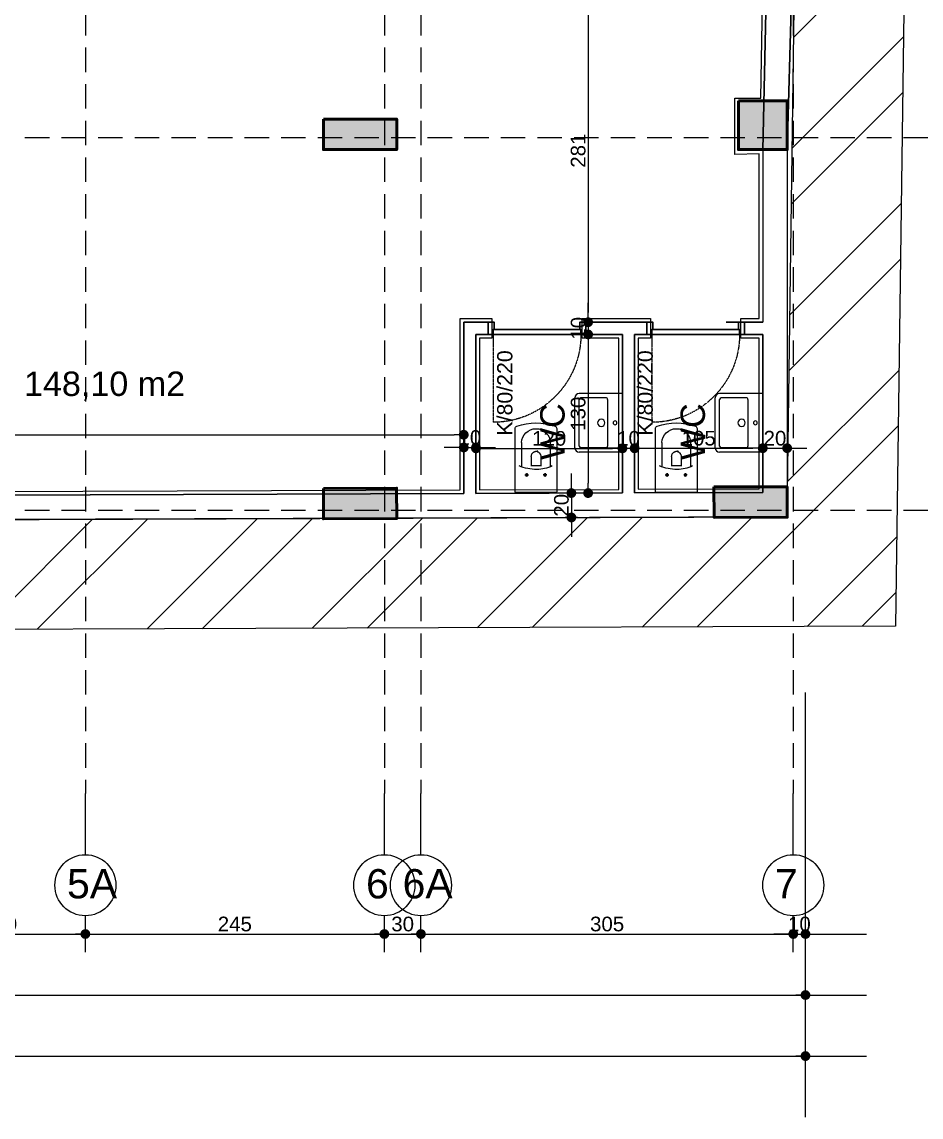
# Model space of a CAD drawing. Header units: millimetres. Extents: x 38129 to 72024, y -56282 to 16512.
# Drawn here: x 43450 to 44186, y -46023 to -45125 of the extents above; entities that cross this region are included whole.
import ezdxf

# ---------------------------------------------------------------- set-up
doc = ezdxf.new("R2010")
doc.units = ezdxf.units.MM
doc.linetypes.add('CENTER2', pattern=[1.125, 0.75, -0.125, 0.125, -0.125])
doc.linetypes.add('HIDDEN', pattern=[0.375, 0.25, -0.125])
for name, color, linetype, lineweight in [('AKS', 55, 'HIDDEN', 0), ('COLUMN4', 3, 'Continuous', 50), ('DIŞÖLÇÜ', 37, 'Continuous', 0), ('DUVAR', 255, 'Continuous', 30), ('KAPI', 4, 'Continuous', 30), ('mahal', 7, 'Continuous', 5), ('NET', 7, 'Continuous', 0), ('pencere+KAPI', 1, 'Continuous', 0), ('TARAMA', 252, 'Continuous', 0), ('ölçü İÇ', 31, 'Continuous', 0)]:
    doc.layers.add(name, color=color, linetype=linetype, lineweight=lineweight)
for name, color, linetype in [('HIDDEN', 1, 'HIDDEN'), ('sıva', 41, 'Continuous'), ('tefriş', 42, 'Continuous')]:
    doc.layers.add(name, color=color, linetype=linetype)
doc.styles.add('icdisolcu_yazi', font='arial.ttf')
doc.styles.get("Standard").update_dxf_attribs({"font": 'arial.ttf'})
doc.styles.add('style1', font='arial.ttf')
doc.dimstyles.new('İç Ölçü', dxfattribs={"dimtxt": 12, "dimasz": 8, "dimexe": 5, "dimexo": 0, "dimgap": 2, "dimtad": 1, "dimdec": 0, "dimzin": 12, "dimdsep": 46, "dimtxsty": 'icdisolcu_yazi', "dimblk": 'DOT', "dimcen": 8, "dimdle": 5, "dimclrd": 256, "dimclre": 256, "dimclrt": 7, "dimadec": 0, "dimazin": 3, "dimtfac": 1, "dimtdec": 0, "dimtix": 1, "dimtmove": 2, "dimatfit": 3, "dimldrblk": 'DOT', "dimfxl": 0, "dimtolj": 1, "dimtzin": 0, "dimlwd": -1, "dimlwe": -1, "dimarcsym": 0})

# ---------------------------------------------------------------- blocks, each defined once
blk = doc.blocks.new('_Dot')
at = {"color": 0, "lineweight": -2}
blk.add_line((-0.5, 0), (-1, 0), dxfattribs=at)
at = {"color": 0, "lineweight": 30, "const_width": 0.5}
blk.add_lwpolyline([(-0.25, 0, 1), (0.25, 0, 1)], format="xyb", close=True, dxfattribs=at)
blk = doc.blocks.new('*D625')
at = {"layer": 'Defpoints', "color": 0, "lineweight": 120, "transparency": 16777216}
for p in [(43501.5, -45872.79), (43746.5, -45872.79), (43746.5, -45872.79)]:
    blk.add_point(p, dxfattribs=at)
at = {"layer": 'DIŞÖLÇÜ', "transparency": 16777216}
for p, q in [((43501.5, -45872.79), (43501.5, -45867.79)), ((43746.5, -45872.79), (43746.5, -45867.79))]:
    blk.add_line(p, q, dxfattribs=at)
at = {"layer": 'DIŞÖLÇÜ', "linetype": 'Continuous', "transparency": 16777216}
blk.add_line((43509.5, -45872.79), (43738.5, -45872.79), dxfattribs=at)
at = {"layer": 'DIŞÖLÇÜ', "transparency": 16777216, "xscale": 8, "yscale": 8, "zscale": 8, "rotation": 180}
blk.add_blockref('_Dot', (43501.5, -45872.79), dxfattribs=at)
at = {"layer": 'DIŞÖLÇÜ', "transparency": 16777216, "xscale": 8, "yscale": 8, "zscale": 8}
blk.add_blockref('_Dot', (43746.5, -45872.79), dxfattribs=at)
at = {"layer": 'DIŞÖLÇÜ', "color": 7, "transparency": 16777216, "insert": (43624, -45864.66), "char_height": 12, "attachment_point": 5, "style": 'icdisolcu_yazi'}
blk.add_mtext('\\A1;245', dxfattribs=at)
blk = doc.blocks.new('*D626')
at = {"layer": 'Defpoints', "color": 0, "lineweight": 120, "transparency": 16777216}
for p in [(43776.5, -45872.79), (44081.59, -45872.79), (44081.59, -45872.79)]:
    blk.add_point(p, dxfattribs=at)
at = {"layer": 'DIŞÖLÇÜ', "transparency": 16777216}
for p, q in [((43776.5, -45872.79), (43776.5, -45867.79)), ((44081.59, -45872.79), (44081.59, -45867.79))]:
    blk.add_line(p, q, dxfattribs=at)
at = {"layer": 'DIŞÖLÇÜ', "linetype": 'Continuous', "transparency": 16777216}
blk.add_line((43784.5, -45872.79), (44073.59, -45872.79), dxfattribs=at)
at = {"layer": 'DIŞÖLÇÜ', "transparency": 16777216, "xscale": 8, "yscale": 8, "zscale": 8, "rotation": 180}
blk.add_blockref('_Dot', (43776.5, -45872.79), dxfattribs=at)
at = {"layer": 'DIŞÖLÇÜ', "transparency": 16777216, "xscale": 8, "yscale": 8, "zscale": 8}
blk.add_blockref('_Dot', (44081.59, -45872.79), dxfattribs=at)
at = {"layer": 'DIŞÖLÇÜ', "color": 7, "transparency": 16777216, "insert": (43929.05, -45864.66), "char_height": 12, "attachment_point": 5, "style": 'icdisolcu_yazi'}
blk.add_mtext('\\A1;305', dxfattribs=at)
blk = doc.blocks.new('*D627')
at = {"layer": 'Defpoints', "color": 0, "lineweight": 120, "transparency": 16777216}
for p in [(44081.59, -45872.79), (44091.59, -45872.79), (44091.59, -45872.79)]:
    blk.add_point(p, dxfattribs=at)
at = {"layer": 'DIŞÖLÇÜ', "transparency": 16777216}
for p, q in [((44081.59, -45872.79), (44081.59, -45867.79)), ((44091.59, -45872.79), (44091.59, -45867.79))]:
    blk.add_line(p, q, dxfattribs=at)
at = {"layer": 'DIŞÖLÇÜ', "linetype": 'Continuous', "transparency": 16777216}
for p, q in [((44073.59, -45872.79), (44065.59, -45872.79)), ((44081.59, -45872.79), (44091.59, -45872.79)), ((44099.59, -45872.79), (44107.59, -45872.79))]:
    blk.add_line(p, q, dxfattribs=at)
at = {"layer": 'DIŞÖLÇÜ', "transparency": 16777216, "xscale": 8, "yscale": 8, "zscale": 8}
blk.add_blockref('_Dot', (44081.59, -45872.79), dxfattribs=at)
at = {"layer": 'DIŞÖLÇÜ', "transparency": 16777216, "xscale": 8, "yscale": 8, "zscale": 8, "rotation": 180}
blk.add_blockref('_Dot', (44091.59, -45872.79), dxfattribs=at)
at = {"layer": 'DIŞÖLÇÜ', "color": 7, "transparency": 16777216, "insert": (44086.59, -45864.66), "char_height": 12, "attachment_point": 5, "style": 'icdisolcu_yazi'}
blk.add_mtext('\\A1;10', dxfattribs=at)
blk = doc.blocks.new('*D628')
at = {"layer": 'Defpoints', "color": 0, "lineweight": 120, "transparency": 16777216}
for p in [(41995.16, -45972.79), (44091.59, -45972.79), (44091.59, -45972.79)]:
    blk.add_point(p, dxfattribs=at)
at = {"layer": 'DIŞÖLÇÜ', "transparency": 16777216}
for p, q in [((41995.16, -45972.79), (41995.16, -45967.79)), ((44091.59, -45972.79), (44091.59, -45967.79))]:
    blk.add_line(p, q, dxfattribs=at)
at = {"layer": 'DIŞÖLÇÜ', "linetype": 'Continuous', "transparency": 16777216}
blk.add_line((42003.16, -45972.79), (44083.59, -45972.79), dxfattribs=at)
at = {"layer": 'DIŞÖLÇÜ', "transparency": 16777216, "xscale": 8, "yscale": 8, "zscale": 8, "rotation": 180}
blk.add_blockref('_Dot', (41995.16, -45972.79), dxfattribs=at)
at = {"layer": 'DIŞÖLÇÜ', "transparency": 16777216, "xscale": 8, "yscale": 8, "zscale": 8}
blk.add_blockref('_Dot', (44091.59, -45972.79), dxfattribs=at)
at = {"layer": 'DIŞÖLÇÜ', "color": 7, "transparency": 16777216, "insert": (43043.38, -45964.66), "char_height": 12, "attachment_point": 5, "style": 'icdisolcu_yazi'}
blk.add_mtext('\\A1;2096', dxfattribs=at)
blk = doc.blocks.new('*D629')
at = {"layer": 'Defpoints', "color": 0, "lineweight": 120, "transparency": 16777216}
for p in [(42607.75, -45922.79), (44091.59, -45922.79), (44091.59, -45922.79)]:
    blk.add_point(p, dxfattribs=at)
at = {"layer": 'DIŞÖLÇÜ', "transparency": 16777216}
for p, q in [((42607.75, -45922.79), (42607.75, -45917.79)), ((44091.59, -45922.79), (44091.59, -45917.79))]:
    blk.add_line(p, q, dxfattribs=at)
at = {"layer": 'DIŞÖLÇÜ', "linetype": 'Continuous', "transparency": 16777216}
blk.add_line((42615.75, -45922.79), (44083.59, -45922.79), dxfattribs=at)
at = {"layer": 'DIŞÖLÇÜ', "transparency": 16777216, "xscale": 8, "yscale": 8, "zscale": 8, "rotation": 180}
blk.add_blockref('_Dot', (42607.75, -45922.79), dxfattribs=at)
at = {"layer": 'DIŞÖLÇÜ', "transparency": 16777216, "xscale": 8, "yscale": 8, "zscale": 8}
blk.add_blockref('_Dot', (44091.59, -45922.79), dxfattribs=at)
at = {"layer": 'DIŞÖLÇÜ', "color": 7, "transparency": 16777216, "insert": (43349.67, -45914.66), "char_height": 12, "attachment_point": 5, "style": 'icdisolcu_yazi'}
blk.add_mtext('\\A1;1484', dxfattribs=at)
blk = doc.blocks.new('*D630')
at = {"layer": 'Defpoints', "color": 0, "lineweight": 120, "transparency": 16777216}
for p in [(43361.7, -45872.79), (43501.5, -45872.79), (43501.5, -45872.79)]:
    blk.add_point(p, dxfattribs=at)
at = {"layer": 'DIŞÖLÇÜ', "transparency": 16777216}
for p, q in [((43361.7, -45872.79), (43361.7, -45867.79)), ((43501.5, -45872.79), (43501.5, -45867.79))]:
    blk.add_line(p, q, dxfattribs=at)
at = {"layer": 'DIŞÖLÇÜ', "linetype": 'Continuous', "transparency": 16777216}
blk.add_line((43369.7, -45872.79), (43493.5, -45872.79), dxfattribs=at)
at = {"layer": 'DIŞÖLÇÜ', "transparency": 16777216, "xscale": 8, "yscale": 8, "zscale": 8, "rotation": 180}
blk.add_blockref('_Dot', (43361.7, -45872.79), dxfattribs=at)
at = {"layer": 'DIŞÖLÇÜ', "transparency": 16777216, "xscale": 8, "yscale": 8, "zscale": 8}
blk.add_blockref('_Dot', (43501.5, -45872.79), dxfattribs=at)
at = {"layer": 'DIŞÖLÇÜ', "color": 7, "transparency": 16777216, "insert": (43431.6, -45864.66), "char_height": 12, "attachment_point": 5, "style": 'icdisolcu_yazi'}
blk.add_mtext('\\A1;140', dxfattribs=at)
blk = doc.blocks.new('duravit-caro-asma-62')
for p, q in [((-458.1, 117.6), (-259.3, 117.6)), ((-387, 1), (-387.6, -2.9)), ((-386.1, 4.7), (-387, 1)), ((-385, 8.2), (-386.1, 4.7)), ((-383.7, 11.7), (-385, 8.2)), ((-382.1, 15), (-383.7, 11.7)), ((-380.3, 18.1), (-382.1, 15)), ((-378.3, 21.1), (-380.3, 18.1)), ((-376.1, 23.8), (-378.3, 21.1)), ((-373.7, 26.4), (-376.1, 23.8)), ((-371.1, 28.7), (-373.7, 26.4)), ((-368.2, 30.8), (-371.1, 28.7)), ((-365.2, 32.7), (-368.2, 30.8)), ((-362, 34.3), (-365.2, 32.7)), ((-358.6, 35.7), (-362, 34.3)), ((-355, 36.8), (-358.6, 35.7)), ((-351.2, 37.5), (-355, 36.8)), ((-347.3, 38), (-351.2, 37.5)), ((-343.1, 38.2), (-347.3, 38)), ((-344.1, 38.2), (-264.1, 38.2)), ((-271.2, 37.2), (-271.2, -41.8)), ((-388, -6.8), (-388.1, -6.8)), ((-388.1, -6.8), (-388, -10.8)), ((-387.6, -2.9), (-388, -6.8)), ((-388, -10.8), (-387.6, -14.7)), ((-387.6, -14.7), (-386.9, -10.6)), ((-386.9, -10.6), (-386, -14.3)), ((-386, -14.3), (-384.8, -10)), ((-384.8, -10), (-383.4, -13.5)), ((-383.4, -13.5), (-381.8, -16.8)), ((-381.8, -16.8), (-379.9, -20)), ((-379.9, -20), (-377.8, -23.1)), ((-377.8, -23.1), (-375.5, -25.9)), ((-375.5, -25.9), (-372.9, -28.5)), ((-372.9, -28.5), (-370.2, -30.9)), ((-370.2, -30.9), (-367.2, -33.1)), ((-367.2, -33.1), (-364.1, -35.1)), ((-364.1, -35.1), (-360.7, -36.7)), ((-360.7, -36.7), (-357.2, -38.2)), ((-357.2, -38.2), (-353.4, -39.3)), ((-353.4, -39.3), (-349.5, -40.1)), ((-349.5, -40.1), (-345.4, -40.6)), ((-345.4, -40.6), (-341.1, -40.8)), ((-264.1, -41.8), (-340.1, -41.8)), ((-458.1, -117.6), (-260.9, -117.6))]:
    blk.add_line(p, q)
at = {"color": 4, "linetype": 'CENTER2', "ltscale": 30}
for p, q in [((-193.4, 90.5), (-193.4, 57.4)), ((-208.9, 75), (-176.5, 75)), ((-208.9, -75), (-176.5, -75)), ((-193.4, -90.5), (-193.4, -57.4))]:
    blk.add_line(p, q, dxfattribs=at)
blk.add_lwpolyline([(-50, 165, 0.414214), (-55, 170), (-573.2, 170, 0.320013), (-592.1, 156.5, 0.178212), (-592.1, -156.5, 0.320013), (-573.2, -170), (-55, -170, 0.414214), (-50, -165)], format="xyb", close=True)
for centre in [(-193.4, 75), (-193.4, -75)]:
    blk.add_circle(centre, 10)
for centre, radius, start, end in [((-454.3, 0), 117.7, 91.83895, 268.16105), ((-598.4, -3.9), 360.4, 359.66393, 23.20637), ((-541.7, -3.9), 303.7, 334.68731, 359.59491)]:
    blk.add_arc(centre, radius, start, end)
blk = doc.blocks.new('A$C5F901649')
at = {"layer": 'tefriş'}
for p, q in [((3, 32.48), (37, 32.48)), ((0, 0), (0, 29.48)), ((2.97, 11.25), (3, 28.35)), ((4.12, 29.48), (35.88, 29.48)), ((37.03, 11.25), (37, 28.35)), ((40, 0), (40, 29.48)), ((35.91, 10.13), (4.09, 10.13)), ((0, 0), (20, 0)), ((40, 0), (20, 0))]:
    blk.add_line(p, q, dxfattribs=at)
for centre, radius, start, end in [((3, 29.48), 3, 90, 180), ((37, 29.48), 3, 0, 90), ((4.12, 28.35), 1.13, 90, 179.92376), ((35.88, 28.35), 1.13, 0.07624, 90), ((20, 14.45), 2.48, 90, 270), ((20, 14.45), 2.48, 270, 90), ((4.09, 11.25), 1.13, 179.92376, 270), ((35.91, 11.25), 1.13, 270, 0.07624), ((20, 5.05), 1.31, 90, 270), ((20, 5.05), 1.31, 270, 90)]:
    blk.add_arc(centre, radius, start, end, dxfattribs=at)
blk = doc.blocks.new('*U11')
for p, q in [((4, 0), (0, 0)), ((76, 0), (80, 0))]:
    blk.add_line(p, q)
blk.add_lwpolyline([(4, 0), (76, 0), (76, -4), (4, -4)], close=True)
for points in [[(0, -10), (5, -10), (5, -4)], [(80, -10), (75, -10), (75, -4)]]:
    blk.add_lwpolyline(points)
at = {"layer": 'DUVAR'}
for p, q in [((0, 0), (0, -10)), ((80, 0), (80, -10))]:
    blk.add_line(p, q, dxfattribs=at)
at = {"layer": 'HIDDEN'}
blk.add_line((4, 0), (4, 72), dxfattribs=at)
blk.add_arc((4, 0), 72, 0, 90, dxfattribs=at)
blk = doc.blocks.new('*D694')
at = {"layer": 'Defpoints', "color": 0, "transparency": 16777216}
for p in [(42027.76, -45463.7), (43811.59, -45463.7), (43811.59, -45474.14)]:
    blk.add_point(p, dxfattribs=at)
at = {"layer": 'ölçü İÇ', "transparency": 16777216}
for p, q in [((42027.76, -45463.7), (42027.76, -45458.7)), ((43811.59, -45468.7), (43811.59, -45458.7))]:
    blk.add_line(p, q, dxfattribs=at)
at = {"layer": 'ölçü İÇ', "linetype": 'Continuous', "transparency": 16777216}
blk.add_line((42035.76, -45463.7), (43803.59, -45463.7), dxfattribs=at)
at = {"layer": 'ölçü İÇ', "transparency": 16777216, "xscale": 8, "yscale": 8, "zscale": 8, "rotation": 180}
blk.add_blockref('_Dot', (42027.76, -45463.7), dxfattribs=at)
at = {"layer": 'ölçü İÇ', "transparency": 16777216, "xscale": 8, "yscale": 8, "zscale": 8}
blk.add_blockref('_Dot', (43811.59, -45463.7), dxfattribs=at)
at = {"layer": 'ölçü İÇ', "color": 7, "transparency": 16777216, "insert": (42919.67, -45455.57), "char_height": 12, "attachment_point": 5, "style": 'icdisolcu_yazi'}
blk.add_mtext('\\A1;1784', dxfattribs=at)
blk = doc.blocks.new('*D695')
at = {"layer": 'Defpoints', "color": 0, "transparency": 16777216}
for p in [(43811.59, -45474.14), (43821.59, -45474.14), (43821.59, -45474.9)]:
    blk.add_point(p, dxfattribs=at)
at = {"layer": 'ölçü İÇ', "linetype": 'Continuous', "transparency": 16777216}
for p, q in [((43803.59, -45474.14), (43795.59, -45474.14)), ((43811.59, -45474.14), (43821.59, -45474.14)), ((43829.59, -45474.14), (43837.59, -45474.14))]:
    blk.add_line(p, q, dxfattribs=at)
at = {"layer": 'ölçü İÇ', "transparency": 16777216}
for p, q in [((43811.59, -45474.14), (43811.59, -45479.14)), ((43821.59, -45474.9), (43821.59, -45469.14))]:
    blk.add_line(p, q, dxfattribs=at)
at = {"layer": 'ölçü İÇ', "transparency": 16777216, "xscale": 8, "yscale": 8, "zscale": 8}
blk.add_blockref('_Dot', (43811.59, -45474.14), dxfattribs=at)
at = {"layer": 'ölçü İÇ', "transparency": 16777216, "xscale": 8, "yscale": 8, "zscale": 8, "rotation": 180}
blk.add_blockref('_Dot', (43821.59, -45474.14), dxfattribs=at)
at = {"layer": 'ölçü İÇ', "color": 7, "transparency": 16777216, "insert": (43816.59, -45466.01), "char_height": 12, "attachment_point": 5, "style": 'icdisolcu_yazi'}
blk.add_mtext('\\A1;10', dxfattribs=at)
blk = doc.blocks.new('*D696')
at = {"layer": 'Defpoints', "color": 0, "transparency": 16777216}
for p in [(43821.59, -45474.9), (43941.59, -45474.82), (43941.59, -45474.9)]:
    blk.add_point(p, dxfattribs=at)
at = {"layer": 'ölçü İÇ', "transparency": 16777216}
for p, q in [((43821.59, -45474.9), (43821.59, -45479.9)), ((43941.59, -45474.82), (43941.59, -45479.9))]:
    blk.add_line(p, q, dxfattribs=at)
at = {"layer": 'ölçü İÇ', "linetype": 'Continuous', "transparency": 16777216}
blk.add_line((43829.59, -45474.9), (43933.59, -45474.9), dxfattribs=at)
at = {"layer": 'ölçü İÇ', "transparency": 16777216, "xscale": 8, "yscale": 8, "zscale": 8, "rotation": 180}
blk.add_blockref('_Dot', (43821.59, -45474.9), dxfattribs=at)
at = {"layer": 'ölçü İÇ', "transparency": 16777216, "xscale": 8, "yscale": 8, "zscale": 8}
blk.add_blockref('_Dot', (43941.59, -45474.9), dxfattribs=at)
at = {"layer": 'ölçü İÇ', "color": 7, "transparency": 16777216, "insert": (43881.59, -45466.77), "char_height": 12, "attachment_point": 5, "style": 'icdisolcu_yazi'}
blk.add_mtext('\\A1;120', dxfattribs=at)
blk = doc.blocks.new('*D697')
at = {"layer": 'Defpoints', "color": 0, "transparency": 16777216}
for p in [(43941.59, -45474.82), (43951.59, -45474.81), (43951.59, -45474.82)]:
    blk.add_point(p, dxfattribs=at)
at = {"layer": 'ölçü İÇ', "linetype": 'Continuous', "transparency": 16777216}
for p, q in [((43933.59, -45474.82), (43925.59, -45474.82)), ((43941.59, -45474.82), (43951.59, -45474.82)), ((43959.59, -45474.82), (43967.59, -45474.82))]:
    blk.add_line(p, q, dxfattribs=at)
at = {"layer": 'ölçü İÇ', "transparency": 16777216}
for p, q in [((43941.59, -45474.82), (43941.59, -45479.82)), ((43951.59, -45474.81), (43951.59, -45479.82))]:
    blk.add_line(p, q, dxfattribs=at)
at = {"layer": 'ölçü İÇ', "transparency": 16777216, "xscale": 8, "yscale": 8, "zscale": 8}
blk.add_blockref('_Dot', (43941.59, -45474.82), dxfattribs=at)
at = {"layer": 'ölçü İÇ', "transparency": 16777216, "xscale": 8, "yscale": 8, "zscale": 8, "rotation": 180}
blk.add_blockref('_Dot', (43951.59, -45474.82), dxfattribs=at)
at = {"layer": 'ölçü İÇ', "color": 7, "transparency": 16777216, "insert": (43946.59, -45466.7), "char_height": 12, "attachment_point": 5, "style": 'icdisolcu_yazi'}
blk.add_mtext('\\A1;10', dxfattribs=at)
blk = doc.blocks.new('*D698')
at = {"layer": 'Defpoints', "color": 0, "transparency": 16777216}
for p in [(43951.59, -45474.81), (44056.59, -45474.74), (44056.59, -45474.74)]:
    blk.add_point(p, dxfattribs=at)
at = {"layer": 'ölçü İÇ', "transparency": 16777216}
for p, q in [((43951.59, -45474.81), (43951.59, -45469.74)), ((44056.59, -45474.74), (44056.59, -45469.74))]:
    blk.add_line(p, q, dxfattribs=at)
at = {"layer": 'ölçü İÇ', "linetype": 'Continuous', "transparency": 16777216}
blk.add_line((43959.59, -45474.74), (44048.59, -45474.74), dxfattribs=at)
at = {"layer": 'ölçü İÇ', "transparency": 16777216, "xscale": 8, "yscale": 8, "zscale": 8, "rotation": 180}
blk.add_blockref('_Dot', (43951.59, -45474.74), dxfattribs=at)
at = {"layer": 'ölçü İÇ', "transparency": 16777216, "xscale": 8, "yscale": 8, "zscale": 8}
blk.add_blockref('_Dot', (44056.59, -45474.74), dxfattribs=at)
at = {"layer": 'ölçü İÇ', "color": 7, "transparency": 16777216, "insert": (44004.09, -45466.61), "char_height": 12, "attachment_point": 5, "style": 'icdisolcu_yazi'}
blk.add_mtext('\\A1;105', dxfattribs=at)
blk = doc.blocks.new('*D699')
at = {"layer": 'Defpoints', "color": 0, "transparency": 16777216}
for p in [(44076.59, -45464.41), (44056.59, -45474.74), (44076.59, -45474.74)]:
    blk.add_point(p, dxfattribs=at)
at = {"layer": 'ölçü İÇ', "linetype": 'Continuous', "transparency": 16777216}
for p, q in [((44048.59, -45474.74), (44040.59, -45474.74)), ((44056.59, -45474.74), (44076.59, -45474.74)), ((44084.59, -45474.74), (44092.59, -45474.74))]:
    blk.add_line(p, q, dxfattribs=at)
at = {"layer": 'ölçü İÇ', "transparency": 16777216}
for p, q in [((44056.59, -45474.74), (44056.59, -45469.74)), ((44076.59, -45469.74), (44076.59, -45479.74))]:
    blk.add_line(p, q, dxfattribs=at)
at = {"layer": 'ölçü İÇ', "transparency": 16777216, "xscale": 8, "yscale": 8, "zscale": 8}
blk.add_blockref('_Dot', (44056.59, -45474.74), dxfattribs=at)
at = {"layer": 'ölçü İÇ', "transparency": 16777216, "xscale": 8, "yscale": 8, "zscale": 8, "rotation": 180}
blk.add_blockref('_Dot', (44076.59, -45474.74), dxfattribs=at)
at = {"layer": 'ölçü İÇ', "color": 7, "transparency": 16777216, "insert": (44066.59, -45466.61), "char_height": 12, "attachment_point": 5, "style": 'icdisolcu_yazi'}
blk.add_mtext('\\A1;20', dxfattribs=at)
blk = doc.blocks.new('*D714')
at = {"layer": 'Defpoints', "color": 0, "lineweight": 120, "transparency": 16777216}
for p in [(43908.2, -45090.38), (43913.49, -45371.51), (43913.49, -45371.51)]:
    blk.add_point(p, dxfattribs=at)
at = {"layer": 'ölçü İÇ', "transparency": 16777216}
for p, q in [((43908.49, -45090.38), (43918.49, -45090.38)), ((43913.49, -45371.51), (43918.49, -45371.51))]:
    blk.add_line(p, q, dxfattribs=at)
at = {"layer": 'ölçü İÇ', "linetype": 'Continuous', "transparency": 16777216}
blk.add_line((43913.49, -45098.38), (43913.49, -45363.51), dxfattribs=at)
at = {"layer": 'ölçü İÇ', "transparency": 16777216, "xscale": 8, "yscale": 8, "zscale": 8}
for p, rotation in [((43913.49, -45090.38), 90), ((43913.49, -45371.51), 270)]:
    blk.add_blockref('_Dot', p, dxfattribs=dict(at, rotation=rotation))
at = {"layer": 'ölçü İÇ', "color": 7, "transparency": 16777216, "insert": (43905.36, -45230.95), "char_height": 12, "attachment_point": 5, "rotation": 90, "style": 'icdisolcu_yazi'}
blk.add_mtext('\\A1;281', dxfattribs=at)
blk = doc.blocks.new('*D715')
at = {"layer": 'Defpoints', "color": 0, "lineweight": 120, "transparency": 16777216}
for p in [(43913.49, -45371.51), (43913.49, -45381.51), (43913.49, -45381.51)]:
    blk.add_point(p, dxfattribs=at)
at = {"layer": 'ölçü İÇ', "linetype": 'Continuous', "transparency": 16777216}
for p, q in [((43913.49, -45363.51), (43913.49, -45355.51)), ((43913.49, -45371.51), (43913.49, -45381.51)), ((43913.49, -45389.51), (43913.49, -45397.51))]:
    blk.add_line(p, q, dxfattribs=at)
at = {"layer": 'ölçü İÇ', "transparency": 16777216}
for p, q in [((43913.49, -45371.51), (43918.49, -45371.51)), ((43913.49, -45381.51), (43908.49, -45381.51))]:
    blk.add_line(p, q, dxfattribs=at)
at = {"layer": 'ölçü İÇ', "transparency": 16777216, "xscale": 8, "yscale": 8, "zscale": 8}
for p, rotation in [((43913.49, -45371.51), 270), ((43913.49, -45381.51), 90)]:
    blk.add_blockref('_Dot', p, dxfattribs=dict(at, rotation=rotation))
at = {"layer": 'ölçü İÇ', "color": 7, "transparency": 16777216, "insert": (43905.36, -45376.51), "char_height": 12, "attachment_point": 5, "rotation": 90, "style": 'icdisolcu_yazi'}
blk.add_mtext('\\A1;10', dxfattribs=at)
blk = doc.blocks.new('*D716')
at = {"layer": 'Defpoints', "color": 0, "lineweight": 120, "transparency": 16777216}
for p in [(43913.49, -45381.51), (43913.49, -45511.49), (43923.18, -45511.49)]:
    blk.add_point(p, dxfattribs=at)
at = {"layer": 'ölçü İÇ', "transparency": 16777216}
for p, q in [((43913.49, -45381.51), (43908.49, -45381.51)), ((43918.49, -45511.49), (43908.49, -45511.49))]:
    blk.add_line(p, q, dxfattribs=at)
at = {"layer": 'ölçü İÇ', "linetype": 'Continuous', "transparency": 16777216}
blk.add_line((43913.49, -45389.51), (43913.49, -45503.49), dxfattribs=at)
at = {"layer": 'ölçü İÇ', "transparency": 16777216, "xscale": 8, "yscale": 8, "zscale": 8}
for p, rotation in [((43913.49, -45381.51), 90), ((43913.49, -45511.49), 270)]:
    blk.add_blockref('_Dot', p, dxfattribs=dict(at, rotation=rotation))
at = {"layer": 'ölçü İÇ', "color": 7, "transparency": 16777216, "insert": (43905.35, -45446.5), "char_height": 12, "attachment_point": 5, "rotation": 90, "style": 'icdisolcu_yazi'}
blk.add_mtext('\\A1;130', dxfattribs=at)
blk = doc.blocks.new('*D717')
at = {"layer": 'Defpoints', "color": 0, "lineweight": 120, "transparency": 16777216}
for p in [(43923.18, -45511.49), (43899.77, -45531.49), (43909.46, -45531.49)]:
    blk.add_point(p, dxfattribs=at)
at = {"layer": 'ölçü İÇ', "linetype": 'Continuous', "transparency": 16777216}
for p, q in [((43899.77, -45503.49), (43899.77, -45495.49)), ((43899.77, -45511.49), (43899.77, -45531.49)), ((43899.77, -45539.49), (43899.77, -45547.49))]:
    blk.add_line(p, q, dxfattribs=at)
at = {"layer": 'ölçü İÇ', "transparency": 16777216}
for p, q in [((43904.77, -45511.49), (43894.77, -45511.49)), ((43904.77, -45531.49), (43894.77, -45531.49))]:
    blk.add_line(p, q, dxfattribs=at)
at = {"layer": 'ölçü İÇ', "transparency": 16777216, "xscale": 8, "yscale": 8, "zscale": 8}
for p, rotation in [((43899.77, -45511.49), 270), ((43899.77, -45531.49), 90)]:
    blk.add_blockref('_Dot', p, dxfattribs=dict(at, rotation=rotation))
at = {"layer": 'ölçü İÇ', "color": 7, "transparency": 16777216, "insert": (43891.64, -45521.49), "char_height": 12, "attachment_point": 5, "rotation": 90, "style": 'icdisolcu_yazi'}
blk.add_mtext('\\A1;20', dxfattribs=at)
blk = doc.blocks.new('*D745')
at = {"layer": 'Defpoints', "color": 0, "lineweight": 120, "transparency": 16777216}
for p in [(43746.5, -45872.79), (43776.5, -45872.79), (43776.5, -45872.79)]:
    blk.add_point(p, dxfattribs=at)
at = {"layer": 'DIŞÖLÇÜ', "transparency": 16777216}
for p, q in [((43746.5, -45872.79), (43746.5, -45867.79)), ((43776.5, -45872.79), (43776.5, -45867.79))]:
    blk.add_line(p, q, dxfattribs=at)
at = {"layer": 'DIŞÖLÇÜ', "linetype": 'Continuous', "transparency": 16777216}
blk.add_line((43754.5, -45872.79), (43768.5, -45872.79), dxfattribs=at)
at = {"layer": 'DIŞÖLÇÜ', "transparency": 16777216, "xscale": 8, "yscale": 8, "zscale": 8, "rotation": 180}
blk.add_blockref('_Dot', (43746.5, -45872.79), dxfattribs=at)
at = {"layer": 'DIŞÖLÇÜ', "transparency": 16777216, "xscale": 8, "yscale": 8, "zscale": 8}
blk.add_blockref('_Dot', (43776.5, -45872.79), dxfattribs=at)
at = {"layer": 'DIŞÖLÇÜ', "color": 7, "transparency": 16777216, "insert": (43761.5, -45864.66), "char_height": 12, "attachment_point": 5, "style": 'icdisolcu_yazi'}
blk.add_mtext('\\A1;30', dxfattribs=at)
blk = doc.blocks.new('rewtertwe')
at = {"layer": 'TARAMA', "lineweight": -3}
h = blk.add_hatch(dxfattribs=at)
h.set_pattern_fill('ANSI33', color=256, scale=2.5, style=0)
h.set_pattern_definition([(45, (-581316.523, -211139.459), (-11.22532015, 11.22532015), []), (45, (-581305.298, -211139.459), (-11.22532015, 11.22532015), [7.9375, -3.96875])])
h.paths.add_polyline_path([(-100.06, -370.8), (-100.06, -810.8), (209.94, -810.8), (209.94, -785.8), (-75.06, -785.8), (-75.06, -395.8), (209.94, -395.8), (209.94, -370.8)])
h.paths.add_polyline_path([(854.85, -1722.23), (914.85, -1722.02), (914.94, -1747.02), (854.94, -1747.23)])
h.paths.add_polyline_path([(534.85, -1723.37), (594.85, -1723.15), (594.94, -1748.15), (534.94, -1748.37)])
h.paths.add_polyline_path([(44.85, -1725.1), (104.85, -1724.89), (104.94, -1749.89), (44.94, -1750.1)])
h.paths.add_polyline_path([(-445.06, -1726.84), (-385.06, -1726.63), (-384.97, -1751.63), (-444.97, -1751.84)])
h.paths.add_polyline_path([(-867.96, -1728.34), (-807.96, -1728.12), (-807.87, -1753.12), (-867.87, -1753.34)])
h.paths.add_polyline_path([(-1153.71, -1729.35), (-1093.71, -1729.14), (-1093.62, -1754.14), (-1153.62, -1754.35)])
h.paths.add_polyline_path([(874.97, -1405.8), (914.97, -1405.8), (914.97, -1445.8), (874.97, -1445.8)])
h.paths.add_polyline_path([(534.94, -1420.8), (594.94, -1420.8), (594.94, -1445.8), (534.94, -1445.8)])
h.paths.add_polyline_path([(44.94, -1385.8), (69.94, -1385.8), (69.94, -1445.8), (44.94, -1445.8)])
h.paths.add_polyline_path([(-445.06, -1420.8), (-385.06, -1420.8), (-385.06, -1445.8), (-445.06, -1445.8)])
h.paths.add_polyline_path([(-867.96, -1385.8), (-842.96, -1385.8), (-842.96, -1445.8), (-867.96, -1445.8)])
h.paths.add_polyline_path([(-1155.34, -1385.8), (-1130.34, -1385.69), (-1130.06, -1445.68), (-1155.06, -1445.8)])
h.paths.add_polyline_path([(554.94, -1060.8), (594.94, -1060.8), (594.94, -1100.8), (554.94, -1100.8)])
h.paths.add_polyline_path([(44.94, -1040.8), (74.94, -1040.8), (74.94, -1100.8), (44.94, -1100.8)])
h.paths.add_polyline_path([(-445.06, -1040.8), (-415.06, -1040.8), (-415.06, -1100.8), (-445.06, -1100.8)])
h.paths.add_polyline_path([(859.94, -885.8), (929.94, -885.8), (929.94, -920.8), (859.94, -920.8)])
h.paths.add_polyline_path([(524.94, -885.8), (594.94, -885.8), (594.94, -920.8), (524.94, -920.8)])
h.paths.add_polyline_path([(-520.06, -870.8), (-390.06, -870.8), (-390.06, -900.8), (-520.06, -900.8)])
h.paths.add_polyline_path([(-867.96, -750.8), (-842.96, -750.8), (-842.96, -810.8), (-867.96, -810.8)])
h.paths.add_polyline_path([(-1158.32, -750.8), (-1133.32, -750.69), (-1133.03, -810.68), (-1158.03, -810.8)])
h.paths.add_polyline_path([(-460.06, -465.8), (-400.06, -465.8), (-400.06, -495.8), (-460.06, -495.8)])
h.paths.add_polyline_path([(859.94, -263.3), (929.94, -263.3), (929.94, -298.3), (859.94, -298.3)])
h.paths.add_polyline_path([(524.94, -263.3), (594.94, -263.3), (594.94, -298.3), (524.94, -298.3)])
h.paths.add_polyline_path([(-100.06, -185.8), (209.94, -185.8), (209.94, -210.8), (-100.06, -210.8)])
h.paths.add_polyline_path([(-460.06, -65.8), (-400.06, -65.8), (-400.06, -95.8), (-460.06, -95.8)])
h.paths.add_polyline_path([(-867.96, -40.8), (-842.96, -40.8), (-842.96, -100.8), (-867.96, -100.8)])
h.paths.add_polyline_path([(-1161.64, -40.8), (-1136.64, -40.69), (-1136.36, -100.68), (-1161.36, -100.8)])
h.paths.add_polyline_path([(-100.06, 249.2), (209.94, 249.2), (209.94, 224.2), (-100.06, 224.2)])
h.paths.add_polyline_path([(859.94, 359.2), (929.94, 359.2), (929.94, 324.2), (859.94, 324.2)])
h.paths.add_polyline_path([(524.94, 359.2), (594.94, 359.2), (594.94, 324.2), (524.94, 324.2)])
h.paths.add_polyline_path([(-520.06, 339.2), (-390.06, 339.2), (-390.06, 309.2), (-520.06, 309.2)])
h.paths.add_polyline_path([(-867.96, 364.2), (-842.96, 364.2), (-842.96, 304.2), (-867.96, 304.2)])
h.paths.add_polyline_path([(-1163.53, 364.08), (-1138.54, 364.2), (-1138.25, 304.2), (-1163.25, 304.08)])
h.paths.add_polyline_path([(-415.06, 564.2), (-385.06, 564.2), (-385.06, 504.2), (-415.06, 504.2)])
h.paths.add_polyline_path([(584.94, 609.3), (624.94, 609.3), (624.94, 569.3), (584.94, 569.3)])
h.paths.add_polyline_path([(4.94, 609.3), (34.94, 609.3), (34.94, 529.3), (4.94, 529.3)])
h.paths.add_polyline_path([(889.94, 927.2), (929.94, 927.2), (929.94, 887.2), (889.94, 887.2)])
h.paths.add_polyline_path([(329.94, 927.2), (354.94, 927.2), (354.94, 867.2), (329.94, 867.2)])
h.paths.add_polyline_path([(-100.06, 927.2), (-40.06, 927.2), (-40.06, 902.2), (-100.06, 902.2)])
h.paths.add_polyline_path([(-520.06, 927.2), (-495.06, 927.2), (-495.06, 867.2), (-520.06, 867.2)])
h.paths.add_polyline_path([(-867.96, 927.2), (-842.96, 927.2), (-842.96, 867.2), (-867.96, 867.2)])
h.paths.add_polyline_path([(-1166.17, 927.08), (-1141.17, 927.2), (-1140.89, 867.2), (-1165.89, 867.08)])
at = {"layer": 'COLUMN4', "color": 3}
for points in [[(874.97, -1405.8), (914.97, -1405.8), (914.97, -1445.8), (874.97, -1445.8)], [(534.94, -1420.8), (594.94, -1420.8), (594.94, -1445.8), (534.94, -1445.8)], [(854.85, -1722.23), (914.85, -1722.02), (914.94, -1747.02), (854.94, -1747.23)], [(534.85, -1723.37), (594.85, -1723.15), (594.94, -1748.15), (534.94, -1748.37)]]:
    blk.add_lwpolyline(points, close=True, dxfattribs=at)

msp = doc.modelspace()

# ---------------------------------------------------------------- hatches: boundary and pattern name
at = {"layer": 'ölçü İÇ'}
h = msp.add_hatch(dxfattribs=at)
h.set_pattern_fill('ANSI32', color=256, scale=10)
h.set_pattern_definition([(45, (8825.12, -21484.28), (-67.35192, 67.35192), []), (45, (8870.025, -21484.28), (-67.35192, 67.35192), [])])
h.paths.add_polyline_path([(42315.17, -42856.48), (42315.17, -42766.48), (41905.06, -42766.48), (41918.46, -45628.77), (44165.37, -45620.56), (44174.46, -44955.19), (44084.45, -44955.19), (44076.59, -45530.88), (42008.03, -45538.44), (41995.48, -42856.48)])

# ---------------------------------------------------------------- linework, layer by layer
at = {"layer": 'AKS', "ltscale": 80}
for p, q in [((43501.5, -42566.51), (43501.5, -45757.79)), ((43746.5, -42566.51), (43746.5, -45757.79)), ((43776.5, -42566.51), (43776.5, -45757.79)), ((44081.59, -42566.51), (44081.59, -45757.79)), ((44372, -45220.38), (41813.4, -45220.38)), ((44372, -45525.88), (41813.4, -45525.88))]:
    msp.add_line(p, q, dxfattribs=at)
at = {"layer": 'DIŞÖLÇÜ'}
for p, q in [((44091.59, -46022.79), (44091.59, -45675.01)), ((43501.5, -45807.79), (43501.5, -45757.79)), ((43501.5, -45807.79), (43501.5, -45757.79)), ((43746.5, -45807.79), (43746.5, -45757.79)), ((43746.5, -45807.79), (43746.5, -45757.79)), ((43776.5, -45807.79), (43776.5, -45757.79)), ((43776.5, -45807.79), (43776.5, -45757.79)), ((44081.59, -45807.79), (44081.59, -45757.79)), ((44081.59, -45807.79), (44081.59, -45757.79)), ((43501.5, -45887.79), (43501.5, -45857.79)), ((43746.5, -45887.79), (43746.5, -45857.79)), ((43776.5, -45887.79), (43776.5, -45857.79)), ((44081.59, -45887.79), (44081.59, -45857.79)), ((41945.16, -45872.79), (44141.59, -45872.79)), ((41945.16, -45922.79), (44141.59, -45922.79)), ((41945.16, -45972.79), (44141.59, -45972.79))]:
    msp.add_line(p, q, dxfattribs=at)
for centre in [(43501.5, -45832.79), (43746.5, -45832.79), (43776.5, -45832.79), (44081.59, -45832.79)]:
    msp.add_circle(centre, 25, dxfattribs=at)
at = {"layer": 'DUVAR'}
for p, q in [((44076.59, -45230.96), (44091.59, -44705.08)), ((44056.6, -45230.39), (44059.73, -45090.38)), ((44076.59, -45230.38), (44076.59, -45210.38)), ((43811.59, -45371.51), (43811.59, -45511.9)), ((43811.59, -45371.51), (43836.59, -45371.51)), ((43911.59, -45371.51), (43941.59, -45371.51)), ((43941.59, -45371.51), (43941.59, -45371.51)), ((43941.59, -45371.51), (43966.59, -45371.51)), ((44026.59, -45371.51), (44056.59, -45371.51)), ((43821.59, -45381.51), (43821.59, -45511.86)), ((43821.59, -45381.51), (43835.59, -45381.51)), ((43911.59, -45381.51), (43941.59, -45381.51)), ((43941.59, -45381.51), (43941.59, -45511.43)), ((43951.59, -45381.51), (43951.59, -45511.39)), ((43951.59, -45381.51), (43965.59, -45381.51)), ((44016.57, -45381.51), (44056.59, -45381.51)), ((44056.59, -45381.51), (44056.59, -45510.95)), ((43811.59, -45511.9), (42027.96, -45518.37)), ((43941.59, -45511.43), (43821.59, -45511.86)), ((44056.59, -45510.95), (43951.59, -45511.39)), ((44076.59, -45530.88), (42008.03, -45538.44))]:
    msp.add_line(p, q, dxfattribs=at)
at = {"layer": 'NET', "lineweight": 25}
for p, q in [((44056.59, -45230.96), (44056.59, -45371.51)), ((44076.59, -45230.96), (44076.59, -45530.88))]:
    msp.add_line(p, q, dxfattribs=at)
at = {"layer": 'sıva'}
msp.add_lwpolyline([(42030.95, -45515.2), (43808.59, -45508.91), (43808.59, -45368.51), (43834.59, -45368.51), (43834.59, -45384.51), (43824.59, -45384.51), (43824.59, -45508.85), (43938.59, -45508.44), (43938.59, -45384.51), (43908.59, -45384.51), (43908.59, -45368.51), (43964.59, -45368.51), (43964.59, -45384.51), (43954.59, -45384.51), (43954.59, -45508.37), (44053.59, -45507.9), (44053.59, -45384.51), (44038.59, -45384.51), (44038.59, -45368.51), (44053.59, -45368.51), (44053.6, -45233.45), (44033.59, -45234.02), (44033.59, -45187.96), (44055.09, -45187.96), (44056.69, -45093.38)], dxfattribs=at)
at = {"layer": 'ölçü İÇ'}
msp.add_lwpolyline([(42315.17, -42856.48), (41995.48, -42856.48), (42008.03, -45538.44), (44076.59, -45530.88), (44084.45, -44955.19), (44174.46, -44955.19), (44165.37, -45620.56), (41918.46, -45628.77), (41905.06, -42766.48), (42315.17, -42766.48)], dxfattribs=at)

# ---------------------------------------------------------------- block references
at = {"layer": 'DIŞÖLÇÜ'}
msp.add_blockref('rewtertwe', (43161.7, -43784.26), dxfattribs=at)
at = {"layer": 'KAPI', "xscale": -1, "rotation": 180}
for p in [(43831.59, -45381.51), (43961.59, -45381.51)]:
    msp.add_blockref('*U11', p, dxfattribs=at)
at = {"layer": 'tefriş', "rotation": 90}
for name, p, xscale, yscale, zscale in [('A$C5F901649', (43941.59, -45477.9), 1.199999999953434, 1.199999999953434, 1.199999999953434), ('A$C5F901649', (44056.59, -45477.9), 1.199999999953434, 1.199999999953434, 1.199999999953434), ('duravit-caro-asma-62', (43870.72, -45515.95), -0.09999999997671694, 0.09999999997671694, 0.09999999997671699), ('duravit-caro-asma-62', (43985.73, -45515.95), -0.09999999997671694, 0.09999999997671694, 0.09999999997671699)]:
    msp.add_blockref(name, p, dxfattribs=dict(at, xscale=xscale, yscale=yscale, zscale=zscale))

# ---------------------------------------------------------------- texts
at = {"layer": 'DIŞÖLÇÜ', "char_height": 24, "width": 425.6226, "attachment_point": 1, "rotation": 0}
for s, insert in [('5A', (43486.48, -45819.59)), ('6', (43731.48, -45819.59)), ('6A', (43761.48, -45819.59)), ('7', (44066.57, -45819.59))]:
    msp.add_mtext(s, dxfattribs=dict(at, insert=insert))
at = {"layer": 'mahal', "insert": (43330.14, -45435.66), "char_height": 20, "attachment_point": 7}
msp.add_mtext_dynamic_manual_height_columns('SIGINAK 148,10 m2', width=250.3432, gutter_width=12.5, heights=[0], dxfattribs=at)
at = {"layer": 'mahal', "char_height": 20, "attachment_point": 1, "rotation": 90}
for insert in [(43874.22, -45484.49), (43989.22, -45484.49)]:
    msp.add_mtext_dynamic_manual_height_columns('WC', width=250.3432, gutter_width=12.5, heights=[0], dxfattribs=dict(at, insert=insert))
at = {"layer": 'pencere+KAPI', "char_height": 12.5, "width": 27.0954, "attachment_point": 7, "rotation": 90, "style": 'style1'}
for insert in [(43851.6, -45464.42), (43966.61, -45464.42)]:
    msp.add_mtext('K/80/220', dxfattribs=dict(at, insert=insert))

# ---------------------------------------------------------------- dimensions: what is measured, and where the dimension line sits
at = {"layer": 'DIŞÖLÇÜ'}
for base, p1, p2, picture, middle in [((43501.5, -45872.79), (43361.7, -45872.79), (43501.5, -45872.79), '*D630', (43431.6, -45864.66)), ((43746.5, -45872.79), (43501.5, -45872.79), (43746.5, -45872.79), '*D625', (43624, -45864.66)), ((43776.5, -45872.79), (43746.5, -45872.79), (43776.5, -45872.79), '*D745', (43761.5, -45864.66)), ((44081.59, -45872.79), (43776.5, -45872.79), (44081.59, -45872.79), '*D626', (43929.05, -45864.66)), ((44091.59, -45872.79), (44081.59, -45872.79), (44091.59, -45872.79), '*D627', (44086.59, -45864.66)), ((44091.59, -45922.79), (42607.75, -45922.79), (44091.59, -45922.79), '*D629', (43349.67, -45914.66)), ((44091.59, -45972.79), (41995.16, -45972.79), (44091.59, -45972.79), '*D628', (43043.38, -45964.66))]:
    dim = msp.add_linear_dim(base=base, p1=p1, p2=p2, dimstyle='İç Ölçü', dxfattribs=at)
    dim.commit()
    dim.dimension.update_dxf_attribs({"geometry": picture, "text_midpoint": middle})
at = {"layer": 'ölçü İÇ'}
for base, p1, p2, picture, middle in [((43913.49, -45371.51), (43908.2, -45090.38), (43913.49, -45371.51), '*D714', (43905.36, -45230.95)), ((43913.49, -45381.51), (43913.49, -45371.51), (43913.49, -45381.51), '*D715', (43905.36, -45376.51)), ((43913.49, -45511.49), (43913.49, -45381.51), (43923.18, -45511.49), '*D716', (43905.35, -45446.5)), ((43899.77, -45531.49), (43923.18, -45511.49), (43909.46, -45531.49), '*D717', (43891.64, -45521.49))]:
    dim = msp.add_linear_dim(base=base, p1=p1, p2=p2, angle=90, dimstyle='İç Ölçü', dxfattribs=at)
    dim.commit()
    dim.dimension.update_dxf_attribs({"geometry": picture, "text_midpoint": middle})
for base, p1, p2, picture, middle in [((43811.59, -45463.7), (42027.76, -45463.7), (43811.59, -45474.14), '*D694', (42919.67, -45455.57)), ((43821.59, -45474.14), (43811.59, -45474.14), (43821.59, -45474.9), '*D695', (43816.59, -45466.01)), ((43941.59, -45474.9), (43821.59, -45474.9), (43941.59, -45474.82), '*D696', (43881.59, -45466.77)), ((43951.59, -45474.82), (43941.59, -45474.82), (43951.59, -45474.81), '*D697', (43946.59, -45466.7)), ((44056.59, -45474.74), (43951.59, -45474.81), (44056.59, -45474.74), '*D698', (44004.09, -45466.61)), ((44076.59, -45474.74), (44056.59, -45474.74), (44076.59, -45464.41), '*D699', (44066.59, -45466.61))]:
    dim = msp.add_linear_dim(base=base, p1=p1, p2=p2, dimstyle='İç Ölçü', dxfattribs=at)
    dim.commit()
    dim.dimension.update_dxf_attribs({"geometry": picture, "text_midpoint": middle})

doc.saveas('drawing.dxf')
